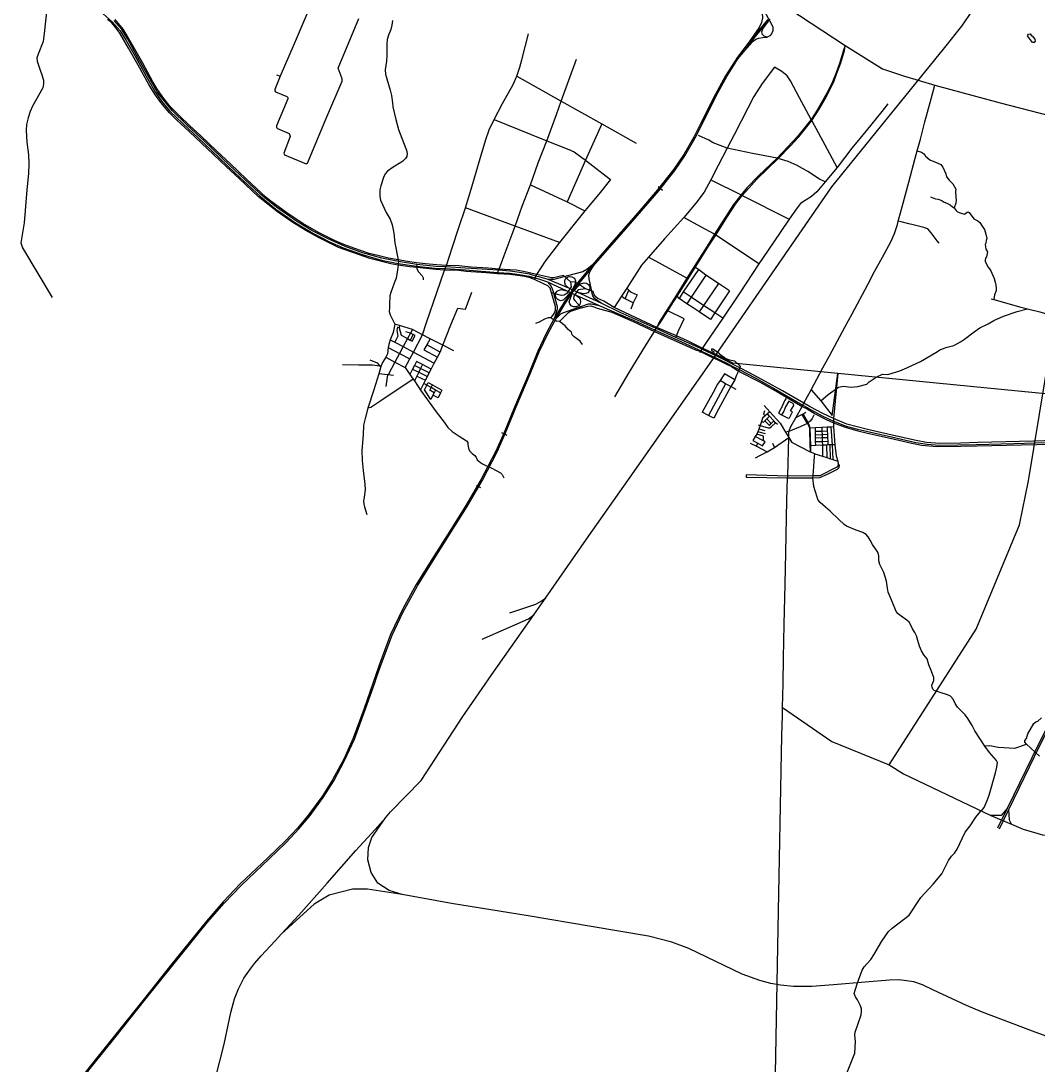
# Model space of a CAD drawing. Header units: millimetres. Extents: x 170 to 95391, y -643 to 69125.
# Drawn here: x 32977 to 43621, y 6869 to 17793 of the extents above; entities that cross this region are included whole.
import ezdxf

# ---------------------------------------------------------------- set-up
doc = ezdxf.new("R2010")
doc.units = ezdxf.units.MM
for name, color, linetype in [('railways', 4, 'Continuous'), ('roads_1', 1, 'Continuous'), ('roads_2', 2, 'Continuous'), ('roads_3', 3, 'Continuous'), ('water', 7, 'Continuous')]:
    doc.layers.add(name, color=color, linetype=linetype)

msp = doc.modelspace()

# ---------------------------------------------------------------- linework, layer by layer
at = {"layer": 'railways'}
for points in [[(36846.27, 9518.32), (37164.1, 9846.83), (37600.07, 10516.8), (37906.25, 10955.88), (38342.99, 11580.07), (38465.77, 11755.56), (38896.53, 12371.26), (39353.44, 13019.18), (40181.95, 14201.26), (41460.68, 16057.17), (42644.39, 17513.44), (42822.6, 17737.22), (42937.74, 17906.65), (43037.25, 18078.67), (43223.21, 18437.58), (43430.8, 18823.31)], [(38093.03, 11601.46), (38364.37, 11692.76), (38414.82, 11720.03), (38465.77, 11755.56)], [(37804.36, 11326.08), (38287.09, 11538.08), (38342.99, 11580.07)], [(35013.25, 6733.78), (35102.45, 7090.12), (35172.63, 7419.04), (35211.04, 7562.1), (35255.16, 7666.13), (35311.09, 7777.62), (35378.62, 7878.19), (35420.87, 7932.45), (35492.92, 8014.04), (35638.37, 8170.69), (35703.99, 8241.44), (35885.18, 8436.8), (36182.33, 8771.18), (36483.35, 9113.02), (36683.97, 9334.92), (36790.54, 9455.35), (36846.27, 9518.32)], [(36967.58, 8653.05), (36829.37, 8697.19), (36711.64, 8773.95), (36643.35, 8883.73), (36606.23, 9015.99), (36614.18, 9145.8), (36649.47, 9249.93), (36790.54, 9455.35)], [(40825.87, 7722.94), (40710.55, 7753.27), (40525.37, 7821.43), (39965.63, 8090.05), (39787.79, 8156.33), (39543.08, 8218.33), (38944.33, 8320.18), (38285.38, 8430.56), (37482.86, 8560.59), (36967.58, 8653.05), (36604.71, 8708.66), (36447.92, 8710.12), (36202.39, 8648.14), (36045.37, 8552.52), (35703.99, 8241.44)], [(42165.57, 7759.76), (42064.4, 7758.12), (41811.71, 7737.54), (41478.19, 7708.27), (41252.02, 7692.63), (41061.46, 7691.63), (40925.42, 7704.36), (40825.87, 7722.94)], [(42319.82, 7739.72), (42165.57, 7759.76)], [(44241.61, 6984.08), (43992.74, 7066.06), (43561.34, 7225.63), (43029.58, 7426.6), (42870.88, 7492.04), (42519.94, 7658.49), (42411.3, 7709.38), (42319.82, 7739.72)]]:
    msp.add_lwpolyline(points, dxfattribs=at)
at = {"layer": 'roads_1'}
for points in [[(40709.67, 17967.94), (40726.69, 17914.52), (40735.05, 17870.91), (40736.17, 17823.78), (40725.43, 17774.71), (40703.37, 17725.24), (40676.78, 17687.58), (40595.99, 17575.11)], [(40677.69, 18017.9), (40709.67, 17967.94), (40739.64, 17923.12), (40832.36, 17759.93), (40844.23, 17726.33), (40846.14, 17689.64), (40832.46, 17656.47), (40812.2, 17636.17), (40785.56, 17623.88)], [(40792.99, 17807.09), (40595.99, 17575.11), (40476.21, 17411.95), (40351.46, 17217.39), (40240.96, 17019.03), (40089.95, 16716.3), (40018.31, 16575.51), (39914.61, 16394.54), (39808.72, 16241.32), (39639.98, 16027.2), (39413.11, 15761.36), (39180.58, 15497.62), (38953.76, 15238.45), (38815.26, 15069.64), (38737.83, 14962.64), (38660.85, 14849.23), (38560.51, 14687.25), (38475.09, 14524.09), (38386.89, 14338.43), (38286.79, 14092.41), (38142.08, 13753.54), (38033.03, 13486.08), (37946.14, 13292.34), (37789.53, 12991.85), (37633.61, 12724.81), (37466.53, 12456.32), (37278.69, 12158.8), (37112.99, 11895.94), (36974.07, 11641.25), (36844.97, 11374.72), (36726.95, 11052.28), (36685.3, 10931.9)], [(40798.46, 17788.71), (40816.44, 17809.7)], [(36699.66, 10924.59), (36736.83, 11030.84), (36860.88, 11368.16), (36974.25, 11602.35), (37126.35, 11883.21), (37291.78, 12148.15), (37479.37, 12448.85), (37646.58, 12714.08), (37807.54, 12990.14), (37960.1, 13284.37), (38048.98, 13482.99), (38161.14, 13754.91), (38304.38, 14101.47), (38399.3, 14330.72), (38490.02, 14518.7), (38577.07, 14678.64), (38671.02, 14835.81), (38753.73, 14958.9), (38829.74, 15059.39), (38968.12, 15232.16), (39189.2, 15482.69), (39424.87, 15752.54), (39653.77, 16013.99), (39820.49, 16227.48), (39923.31, 16382.88), (40034.08, 16569.65), (40105.89, 16712.42), (40254.3, 17014.3), (40364.64, 17212.77), (40479.45, 17394.66), (40554.03, 17487.92), (40646.22, 17608.47), (40740.23, 17723.68), (40798.46, 17788.71)], [(40785.56, 17623.88), (40753.49, 17632.08), (40736.15, 17649.14), (40730.24, 17679.41), (40739.26, 17709.04), (40798.46, 17788.71)], [(40554.03, 17487.92), (40600.79, 17537.69), (40639.27, 17579.84), (40668.28, 17601.61), (40698.24, 17612.1), (40735.86, 17617.9), (40785.56, 17623.88)], [(38953.76, 15238.45), (38898.75, 15191.3), (38857.38, 15168.61), (38681.89, 15122.6)], [(38947.09, 14979.6), (38921.56, 15095.3), (38920.69, 15132.5), (38928.9, 15166.44), (38968.12, 15232.16)], [(38658.14, 15115.14), (38554.35, 15087.86), (38494.67, 15085.89)], [(38681.89, 15122.6), (38658.14, 15115.14)], [(38710.58, 14995.29), (38677.24, 15028.51), (38667.47, 15051.42), (38668.61, 15077.12), (38677, 15094.47)], [(38677, 15094.47), (38695.17, 15111.72)], [(38695.17, 15111.72), (38713.6, 15118.52), (38742.92, 15116.2), (38768.18, 15099.77), (38779.09, 15074.88), (38776.91, 15041.82), (38737.83, 14962.64)], [(38485.7, 15062.92), (38521.37, 15022.13), (38537.54, 14988.68), (38549.38, 14953.02)], [(38575.77, 14947.35), (38589.72, 14966.15), (38608.99, 14976.76), (38629.79, 14982.04), (38689.05, 14968.13)], [(38753.73, 14958.9), (38834.05, 15040.77), (38870.16, 15052.26), (38896.41, 15047.89), (38916.37, 15034.9), (38928.55, 15014.81), (38930.36, 14988.66)], [(38930.36, 14988.66), (38923.96, 14964.65)], [(38951.18, 14956.72), (38947.09, 14979.6)], [(38549.38, 14953.02), (38555.03, 14931.14)], [(38555.03, 14931.14), (38588.89, 14806.34), (38590.17, 14777.14), (38560.51, 14687.25)], [(38737.83, 14962.64), (38655.94, 14875.4), (38631.14, 14865.89), (38604.23, 14870.55), (38585.83, 14885.06), (38573.84, 14905.36), (38570.44, 14927.93)], [(38570.44, 14927.93), (38575.77, 14947.35)], [(38812.92, 14813.51), (38786.54, 14800.95), (38759.79, 14802.73), (38735.18, 14813.71), (38720.92, 14831.27), (38715.46, 14853.34), (38753.73, 14958.9)], [(38787.39, 14923.81), (38812.67, 14904.01), (38828.68, 14881.81), (38833.33, 14852.65), (38824.89, 14827.75)], [(38923.96, 14964.65), (38908.89, 14948.9), (38888.21, 14939.36), (38866.06, 14938.02), (38804.75, 14952.73)], [(39047.94, 14840.06), (38979.75, 14888.88), (38961.85, 14915.71), (38951.18, 14956.72)], [(38577.07, 14678.64), (38629.4, 14733.23), (38697.42, 14757.5), (38825.17, 14802.13)], [(38824.89, 14827.75), (38812.92, 14813.51)], [(38825.17, 14802.13), (38845.14, 14809.42)], [(38845.14, 14809.42), (38915.04, 14832.56), (38945.42, 14833.82), (39029.2, 14815.63)], [(36685.3, 10931.9), (36664.65, 10872.14)], [(36679.54, 10866.86), (36699.66, 10924.59)], [(36664.65, 10872.14), (36567.36, 10601.42), (36452.65, 10287.82), (36355.32, 10069.91), (36236.37, 9853.73), (36135.94, 9690.65), (35986.71, 9487.56), (35873.97, 9349.82), (35741.64, 9211.49), (35561.61, 9036.91), (35272.61, 8764.4), (35094.67, 8577.96), (34918.44, 8375.27), (34555.81, 7929), (34266.39, 7564.2), (33942.06, 7158.73), (33716.08, 6874.64), (33438.78, 6527.84), (33235.81, 6264.74)], [(33240.72, 6247.59), (33325.27, 6355.93), (33450.34, 6516.22), (33730.97, 6867.19), (33959.86, 7154.22), (34281.81, 7558.93), (34567.51, 7915.4), (34929.86, 8365.26), (35104.85, 8564.54), (35281.87, 8749.37), (35574.41, 9027.57), (35752.2, 9199.65), (35886.11, 9342.4), (36003.27, 9481.17), (36138.3, 9667.57), (36250.94, 9844.92), (36364.97, 10054.96), (36466.15, 10277.78), (36581.74, 10597.71), (36679.54, 10866.86)]]:
    msp.add_lwpolyline(points, dxfattribs=at)
at = {"layer": 'roads_2'}
for points in [[(46299.58, 21399.58), (46299.99, 21350.18), (46301.62, 21155.86), (46303.86, 20653.64), (46297.23, 20152.38), (46296.94, 18663.31), (46287.43, 18511.8), (46094.54, 17857.93), (45995.19, 17567.87), (45896.56, 17337.21), (45820.05, 17057.19), (45619.63, 16396.13), (45487.62, 15982.37), (44940.7, 13558.94), (44915.24, 13446.12), (44892.74, 13346.43), (44877.76, 13280.07), (44843.26, 13127.26), (44610.05, 12354.56), (44415.58, 11780.29), (43621.29, 10221.1), (43296.4, 9552.8), (43197.51, 9349.42)], [(33837.85, 17865.98), (33933.88, 17783.75), (34015.27, 17688.52), (34079.14, 17586.06), (34172.81, 17423.83), (34304.43, 17181.81), (34384.83, 17042.27), (34448.69, 16951.51), (34536.9, 16849.76), (34671.03, 16717.86), (34892.49, 16512.4), (35216.45, 16204.03), (35487.12, 15950.6), (35646.32, 15825), (35851.39, 15678.61), (36033.65, 15571.87), (36207.86, 15483.15), (36349.24, 15418.54), (36547.64, 15348.34), (36750.92, 15290.39), (36926.32, 15253.36), (37116.71, 15226.71), (37307.01, 15206.49), (37416.65, 15202.92), (37630.68, 15188.13), (37968.68, 15161.44), (38094.74, 15153.1), (38192.45, 15140.93), (38293.69, 15121.55), (38358.02, 15105.08), (38405.13, 15090.81), (38485.7, 15062.92), (38689.05, 14968.13)], [(43215.53, 9340.74), (43314.41, 9544.13), (43639.23, 10212.26), (44434.08, 11772.57), (44629.12, 12348.52), (44862.64, 13122.21), (44898.7, 13281.99), (44910.5, 13334.24), (44937.03, 13451.82), (44959.86, 13552.96), (45506.95, 15977.16), (45638.75, 16390.25), (45839.28, 17051.71), (45915.5, 17330.67), (46013.88, 17560.75), (46056.06, 17699.48), (46104.69, 17854.96)], [(38710.58, 14995.29), (38494.67, 15085.89), (38411.49, 15110.74), (38363.74, 15123.98), (38298, 15142.52), (38194.7, 15161.91), (38095.96, 15174.1), (37975.25, 15184.38), (37628.79, 15206.59), (37424, 15218.73), (37319.02, 15224.32), (37118.44, 15246.17), (36927.96, 15274.42), (36754.87, 15310.21), (36551.39, 15368.13), (36369.2, 15433.49), (36187.06, 15516.64), (36021.57, 15601.7), (35860.3, 15696.97), (35652.33, 15845.63), (35513.02, 15956.17), (35324.88, 16129.76), (35161.1, 16284.47), (34902.44, 16530.24), (34714.85, 16705.87), (34563.27, 16850.51), (34466.52, 16971.82), (34404.11, 17052.3), (34356.95, 17130.09), (34188.35, 17433.41), (34091.28, 17606.92), (34033.56, 17701.36), (33950.93, 17796.26)], [(42585.92, 15466.75), (42562.86, 15492.41), (42502.96, 15574.54), (42466.13, 15616.71), (42424.17, 15630.56), (42314.13, 15658.53), (42269.56, 15669.83), (42186.22, 15691.42), (42157.97, 15698.14)], [(38689.05, 14968.13), (38787.39, 14923.81)], [(38804.75, 14952.73), (38710.58, 14995.29)], [(38787.39, 14923.81), (39029.2, 14815.63), (39236.88, 14726.13), (39386.63, 14661.76), (39612.73, 14556.73), (39882.47, 14437.48), (40070.14, 14352.79)], [(40083.67, 14368.03), (39831.14, 14480.72), (39623.23, 14573.51), (39249.39, 14743.44), (39047.94, 14840.06), (38804.75, 14952.73)], [(40070.14, 14352.79), (40107.23, 14335.08)], [(40117.5, 14351.33), (40083.67, 14368.03)], [(40107.23, 14335.08), (40196.94, 14292.24)], [(40207.75, 14311.07), (40117.5, 14351.33)], [(40286.68, 14270.92), (40207.75, 14311.07)], [(40196.94, 14292.24), (40275.72, 14254.62)], [(40275.72, 14254.62), (40375.96, 14203.73)], [(40390.74, 14219.26), (40286.68, 14270.92)], [(40375.96, 14203.73), (40411.64, 14185.62)], [(40421.99, 14203.1), (40390.74, 14219.26)], [(44028, 13408.87), (43573.24, 13397.97), (42988.68, 13383.1), (42807.38, 13376.99), (42592.99, 13373.48), (42454.01, 13382.44), (42345.2, 13402.08), (42138.1, 13447.96), (41834.4, 13517.27), (41618.45, 13572.77), (41479.07, 13634.49), (41366.76, 13686.22), (41236.09, 13757.06), (41169.47, 13792.5), (40946.19, 13921.21), (40769.46, 14021.69), (40593.18, 14115.99), (40499.99, 14163.41), (40421.99, 14203.1)], [(40411.64, 14185.62), (40493.01, 14145.05), (40661.47, 14057.28), (40853.61, 13951.56), (41160.05, 13774.65), (41205.13, 13748.62), (41233.28, 13730.96), (41367.55, 13658.54), (41479.12, 13605.4), (41613.83, 13553.04), (41732.48, 13521.24), (42088.09, 13440.73), (42339.87, 13380.93), (42458.2, 13364.93), (42588.06, 13354.56), (42972.28, 13362.44), (43365.49, 13371.6), (43594.69, 13378.82), (44047.9, 13387.69)], [(40753.79, 13770.79), (40814.58, 13703.1), (40921.65, 13585.32), (40977.49, 13491.79), (41012.33, 13433.4), (41042.8, 13381.89)], [(43062.99, 10205.37), (43009.95, 10286.34), (42959.67, 10366.74), (42930.79, 10421.31), (42887.13, 10493.95), (42858.63, 10533.15), (42803.46, 10584.88), (42776.42, 10614.85), (42754.09, 10651.94), (42733.38, 10697.73), (42704.3, 10729.25), (42670.95, 10743.9), (42595.96, 10768.13), (42534.35, 10789.16), (42520.53, 10800.56), (42510.95, 10822.69), (42510.46, 10845.54), (42528.38, 10892.01), (42530.71, 10923.26), (42502.69, 10996.48), (42478.5, 11056.65), (42461.01, 11118.3), (42426.36, 11159.6), (42400.47, 11202.36), (42381.35, 11253.26), (42363.33, 11312.35), (42349.15, 11359.93), (42330.58, 11395.14), (42306.72, 11434.3), (42289.53, 11470.33), (42272.3, 11502.24), (42248.79, 11522.96), (42188.39, 11564.49), (42156.18, 11590.91), (42136.81, 11614.13), (42114.09, 11665.58), (42082.34, 11743.74), (42052.6, 11816.26), (42044.74, 11858.87), (42036.11, 11931.7), (42005.34, 12024), (41985.26, 12062.82), (41964.01, 12105.54), (41955.61, 12146.09), (41954.5, 12195.29), (41943.02, 12235.88), (41918.93, 12269.7), (41886.39, 12315.59), (41864.12, 12360.88), (41841.44, 12395.61), (41820.02, 12418.87), (41786.23, 12440.69), (41718.3, 12466.71), (41615.85, 12507.28), (41591.3, 12525.43), (41535.1, 12576.66), (41443.72, 12665.59), (41397.22, 12705.97), (41339.47, 12755.69), (41320.64, 12779.42), (41308.03, 12809.77), (41273.84, 12922.07), (41262.53, 13014.35), (41268.31, 13033.52), (41281.77, 13234.55), (41283.58, 13264.25), (41239.63, 13280.21), (41042.8, 13381.89)], [(43635.78, 10102.06), (43499.94, 10225.27), (43483.42, 10246.47), (43481.08, 10264.34), (43498.15, 10284.47), (43512.81, 10335.66), (43575.11, 10444.4), (43595.21, 10459.85), (43618.72, 10469.07), (43657.01, 10500.76)], [(41572.11, 6663.78), (41704.61, 6994.33), (41709.25, 7117.2), (41703.78, 7182.19), (41707.89, 7213.08), (41769.33, 7394.19), (41774.31, 7425.18), (41772.39, 7456.89), (41763.44, 7488.34), (41731.35, 7551.69), (41708.3, 7583.48), (41697.18, 7618.93), (41727.18, 7719.75), (41778.86, 7861.93), (41802.04, 7898.96), (41869.36, 7975.17), (41902.82, 8022.09), (41986.1, 8165.44), (42056.9, 8266), (42093.62, 8303.14), (42273.15, 8438.99), (42393.16, 8621.25), (42521.72, 8760.87), (42613.14, 8869.68), (42682.26, 9009.39), (42715.78, 9054.54), (42746.01, 9084.86), (42773.85, 9127.95), (42856.35, 9305.56), (42911.3, 9373.13), (42968.94, 9463.95), (43017.36, 9522.49), (43024.71, 9527.85), (43030.46, 9526.25), (43028.18, 9529.82), (43054.7, 9564.94), (43087.88, 9636.14), (43107.87, 9693.71), (43175.67, 9925.97), (43189.85, 9987.8), (43195.27, 10036.52), (43185.65, 10057), (43113.39, 10138.1), (43062.99, 10205.37)], [(43062.99, 10205.37), (43072.54, 10210.05), (43114.51, 10211.68), (43202.14, 10196.84), (43376.8, 10186.34), (43499.94, 10225.27)], [(43296.4, 9552.8), (43233.69, 9480.31), (43169.8, 9478.82), (43124.63, 9481.18)], [(43341.41, 9390.6), (43321.86, 9432.39), (43314.41, 9544.13)]]:
    msp.add_lwpolyline(points, dxfattribs=at)
at = {"layer": 'roads_3'}
for points in [[(41226.7, 19350.9), (41240.55, 19230.84), (41226.43, 19084.31), (41176.1, 18987.68), (40965.98, 18707.37), (40635.81, 18237.28), (40616.51, 18188.5), (40645.29, 18167.84), (41603.48, 17535.51), (41991.96, 17292.89), (42212.43, 17217.6), (42538.96, 17119.36), (43224.55, 16936.46), (43843.3, 16773.72)], [(33241.58, 18214.14), (33260.22, 18140.3), (33266.25, 18083.91), (33220.36, 17660.52), (33209.5, 17575.98), (33156.48, 17445.21), (33145.22, 17406.31), (33146.51, 17372.59), (33179.33, 17277.37), (33193.7, 17238.77), (33212.74, 17174.17), (33214.5, 17135.2), (33207.55, 17092.17), (33100.12, 16901.31), (33072.82, 16844.28), (33053.14, 16777.84), (33036.98, 16709.49), (33031.16, 16646.25), (33039.13, 16525.79), (33056.2, 16393.06), (33061.9, 16298.52), (33055.61, 16196.93), (33041.12, 16024.44), (33012.61, 15680.61)], [(36048.28, 18054.36), (35835.6, 17552.41), (35691.36, 17213.68), (35634.47, 17075.93), (35634.33, 17061.59), (35640.4, 17050.27), (35758.33, 17001.01), (35771.2, 16990.12), (35771.48, 16976.3), (35652.47, 16693.66), (35653.35, 16678.29), (35662.5, 16665.9), (35784.52, 16613.53), (35793.1, 16584.26), (35730.09, 16410.19), (35737.13, 16392.71), (35963.77, 16297.34), (35976.8, 16302.85), (36177.42, 16790.13), (36338.44, 17163.54), (36338.66, 17187.1), (36295.43, 17298.14)], [(38525.79, 14685.1), (38556.37, 14730.29), (38572.55, 14768.08), (38571.46, 14803.41), (38529.92, 14947.77), (38514.54, 14997.06), (38492.49, 15020.34), (38437.23, 15044.39), (38351.03, 15087.52), (38305.87, 15106.07), (38245.75, 15117.9), (38178.03, 15130.28), (38094.58, 15139.27), (37965.76, 15147.55), (37844.14, 15156.92), (37636.67, 15171.17), (37558.11, 15180.07), (37410.72, 15185.6), (37318.31, 15192.03), (37119.34, 15211.5), (37046.09, 15221.23), (36924.33, 15238.8), (36849.72, 15252.25), (36627.45, 15308.1), (36449.36, 15368.67), (36301.51, 15423.88), (36239.31, 15453.51), (36098.05, 15523.12), (35958.32, 15598.69), (35811.32, 15689.24), (35661.99, 15794.12), (35460.68, 15955.34), (35263.29, 16139.53), (35124.92, 16269.96), (34928.98, 16453.66), (34740.83, 16632.15), (34607.08, 16759.45), (34532.62, 16831.87), (34442.02, 16940.3), (34377.85, 17027.56), (34317.22, 17126.1), (34205.46, 17328.74), (34104.65, 17508.99), (34014.13, 17666.04), (33963.18, 17730.58), (33924.99, 17774.49), (33883.63, 17808.68)], [(40091.98, 14376.67), (39951.36, 14446.38), (39835.97, 14497.12), (39630.36, 14586.87), (39409.01, 14688.71), (39185.53, 14793.03), (39077.44, 14860.79), (39012.81, 14887.5), (38994.92, 14901.5), (38976.1, 14926.27), (38963.68, 14961.7), (38886.59, 14990.6), (38834, 15024.87), (38772.42, 15061.32), (38726.75, 15063.25), (38654.14, 15131.06), (38549.51, 15105.35), (38528.79, 15105.05), (38371.42, 15138.56), (38299.65, 15156.34), (38235.42, 15170.76), (38159.99, 15183.72), (38092.46, 15188.98), (37980.07, 15197.11), (37866.22, 15205.39), (37689.61, 15216.79), (37559.48, 15230.29), (37428.99, 15234.16), (37326.86, 15240.13), (37209.19, 15250.93), (37115.97, 15261.04), (37022.03, 15276.24), (36924.5, 15291.93), (36822.97, 15310.39), (36711.5, 15337.05), (36619.71, 15360.94), (36461.56, 15415.13), (36354.82, 15454.63), (36260.06, 15494.93), (36090.87, 15579.54), (35928.14, 15672.74), (35759.81, 15784.46), (35593.57, 15907.97), (35541.65, 15949.88), (35338.34, 16138.34), (35170.48, 16296.16), (35023.52, 16433.81), (34855.68, 16594.2), (34746.49, 16696.15), (34633.75, 16802.74), (34540.45, 16897.37), (34472.26, 16979.96), (34399.66, 17085.15), (34357.08, 17154.7), (34251.88, 17349.32), (34183.06, 17472.38), (34090.56, 17638.16), (34047.36, 17707.24), (33961.96, 17806.09)], [(36295.43, 17298.14), (36512.37, 17816.46)], [(42061.86, 10011.35), (42972.58, 11430.06), (43424.6, 12522.27), (43521.72, 12982.97), (43691.68, 14016.46), (43741.45, 14327.51), (43813.05, 14698.46), (43917.78, 15186.61), (43956.17, 15337.9), (44065.93, 15611.52), (44255.82, 16173.32), (44326.16, 16414.48), (44395.89, 16619.99), (44419.27, 16704.61), (44495.35, 16966.18), (44557.17, 17211.5), (44614.17, 17374.89), (44677.84, 17595.6), (44732.09, 17679.12), (44827.61, 17737.7), (44955.22, 17769.38), (45208.96, 17791.78), (45532.39, 17815.65)], [(36864.59, 17796.59), (36859.15, 17746.65), (36848.43, 17701.18), (36823.21, 17645.08), (36810.93, 17597.55), (36804.63, 17549.27), (36805.17, 17477.25), (36807.84, 17432.67), (36802.46, 17372.08), (36790.29, 17282.05), (36791.08, 17236.66), (36804.5, 17185.32), (36840.45, 17067.18), (36855.2, 17012.55), (36864.44, 16934.81), (36868.49, 16892.06), (36899.89, 16762.38), (36927.2, 16655.07), (36982.04, 16519.34), (37013.05, 16440.99), (37019.93, 16406.09), (37015.2, 16375.61), (37002.11, 16352.17), (36971.98, 16323.77), (36953.66, 16309.89), (36871.02, 16261.19), (36812.99, 16222.28), (36787.32, 16193.13), (36769.97, 16154.88), (36742.05, 16068.25), (36732.41, 16026.86), (36732.77, 15955.65), (36738.59, 15917.69), (36799.14, 15787.02), (36840.04, 15719.33), (36860.59, 15660.73), (36880.03, 15572.14), (36888.88, 15472.67), (36924.5, 15291.93), (36927.96, 15274.42), (36926.32, 15253.36), (36924.33, 15238.8), (36917.64, 15189.64), (36903.95, 15102.67), (36882.34, 15048.58), (36847.96, 14950.02), (36838.36, 14915.27), (36835.49, 14827.71), (36834.59, 14787.24), (36829.64, 14752.96), (36841.14, 14716.48), (36889.16, 14620.74), (36873.43, 14534.32), (36841.36, 14457.92), (36825.9, 14407.19), (36821.29, 14375.99), (36811.61, 14310.5), (36797.37, 14273.74), (36759.26, 14218.26), (36742.72, 14178.27), (36723.67, 14102.29), (36671.64, 13934.22), (36608.57, 13741.66), (36578.22, 13634.34), (36562.1, 13562.77), (36558.59, 13462.89), (36545.71, 13297.01), (36549.37, 13193.48), (36559.2, 13087.84), (36574.87, 12946.27), (36578.44, 12887.31), (36568.44, 12810.03), (36561.36, 12768.08), (36564.66, 12735.77), (36571.95, 12709.37), (36595.57, 12627.89)], [(36997.19, 14168.39), (37046.91, 14258.56), (37085.17, 14327.93), (37180.57, 14509.42), (37221.4, 14636.6), (37330.91, 14952.69), (37410.72, 15185.6), (37416.65, 15202.92), (37424, 15218.73), (37428.99, 15234.16), (37491.66, 15427.92), (37555.73, 15619.43), (37628.45, 15836.67), (37700.09, 16067.54), (37783.57, 16354.64), (37843.37, 16551.08), (37877.95, 16651.87), (37928.88, 16762.11), (38016.92, 16928.71), (38126.68, 17128.27), (38164.72, 17214.68), (38198.08, 17310.02), (38218.1, 17385.05), (38288.22, 17657.08)], [(39630.36, 14586.87), (39666.27, 14633.39), (39746.33, 14758.32), (39807.28, 14853.43), (39844.61, 14913.02), (39957.8, 15095.35), (40032.44, 15213.05), (40178.19, 15446.87), (40249.62, 15552.49), (40369.83, 15747.36), (40452.84, 15875.19), (40524.79, 15965.39), (40593.86, 16043.47), (40677.06, 16135.95), (40901.26, 16352.68), (41025.25, 16481.34), (41116.72, 16578.86), (41202.08, 16684.12), (41253.97, 16751.07), (41330.69, 16868.7), (41406.19, 17002.42), (41482.19, 17154.88), (41515.94, 17245.24), (41555.84, 17353.26), (41593.98, 17482.83), (41603.48, 17535.51)], [(41603.48, 17535.51), (41582.77, 17487.77), (41545.24, 17357.65), (41506.69, 17248.39), (41468.28, 17154.49), (41411.12, 17036.18), (41308.64, 16857.83), (41246.52, 16761.58), (41190.31, 16691.92), (41104.4, 16583.58), (41002.52, 16473.86), (40888.74, 16356.55), (40694.32, 16171.34), (40573.11, 16045.02), (40512.54, 15971.56), (40432.9, 15870.45), (40289.84, 15648.41), (40235.07, 15560.26), (40156.65, 15436.51), (40054.79, 15273.51), (39945.43, 15102.08), (39833.81, 14920.5), (39656.76, 14642.91), (39630.36, 14586.87)], [(37965.76, 15147.55), (37968.68, 15161.44), (37975.25, 15184.38), (37980.07, 15197.11), (38033.64, 15338.6), (38147.48, 15644.18), (38221.17, 15855.26), (38310.05, 16079.12), (38389.89, 16308.37), (38479.52, 16538.05), (38580.05, 16814.94), (38629.7, 16953.28), (38792.11, 17394.11)], [(40861.78, 17309.99), (40734.12, 17138.03), (40646.94, 17003.08), (40583.55, 16879.69), (40444.71, 16609.48), (40367.18, 16461.13), (40272.87, 16278.6), (40197.41, 16130.23), (40127.25, 16000.25), (40039.73, 15885.78), (39914.32, 15736.84), (39711.51, 15512.78), (39543.47, 15320.66), (39471.16, 15238.34), (39316.56, 14995.39), (39262.43, 14911.59), (39185.53, 14793.03)], [(42049.8, 16926.84), (41984.21, 16844.96), (41821.49, 16643.78), (41672.97, 16459.98), (41516.59, 16259.47), (41393.24, 16494.23), (41253.97, 16751.07), (41246.52, 16761.58), (41124.51, 16989.58), (41028.8, 17165.59), (40994.79, 17218.66), (40940.11, 17263.19), (40861.78, 17309.99)], [(35651.34, 17227.38), (35691.36, 17213.68)], [(38164.72, 17214.68), (38390.57, 17088.65), (38629.7, 16953.28), (39054.28, 16717.37), (39413.8, 16514.84)], [(40867.63, 6397), (40901.12, 8299.61), (40940.65, 10313.89), (40945.25, 10525.99), (40947.55, 10610.53), (40954.29, 10860.59), (40957.75, 11130.62), (40963.95, 11478.52), (40974.02, 11899.12), (40981.99, 12228.55), (40993.21, 12778.22), (41000.05, 13012.67), (41000.91, 13029.72), (41012.33, 13433.4), (41011.63, 13496.55), (41035.04, 13549.49), (41084.5, 13641.71), (41151.16, 13760.38), (41160.05, 13774.65), (41169.47, 13792.5), (41245.66, 13934.61), (41369.34, 14162.63), (41438.45, 14289.58), (41598.82, 14587.54), (41673.69, 14726.73), (41839.45, 15034.99), (41910.17, 15172.16), (41993.53, 15320.69), (42079.09, 15482.93), (42116.54, 15569.89), (42148.43, 15663.05), (42157.97, 15698.14), (42198.45, 15847.01), (42267.13, 16104.05), (42334.56, 16355.77), (42356.05, 16432.91), (42390.56, 16556.78), (42436.75, 16735.44), (42489.67, 16937.49), (42538.96, 17119.36)], [(37928.88, 16762.11), (38317.65, 16604.78), (38479.52, 16538.05), (38712.05, 16446.48), (38765.89, 16422.93), (38885.98, 16335.7), (39147.79, 16134.65)], [(39054.28, 16717.37), (38885.98, 16335.7), (38693.52, 15899.79)], [(41391.85, 16107.52), (41334.65, 16137.94), (41211.3, 16218.45), (41098.61, 16281.43), (41006.31, 16320.67), (40901.26, 16352.68), (40888.74, 16356.55), (40633.84, 16404.44), (40367.18, 16461.13), (40222.02, 16517.76), (40175.24, 16544.61), (40068.28, 16593.94)], [(42356.05, 16432.91), (42400.1, 16417.9), (42422.57, 16405.36), (42442.97, 16376.03), (42487.43, 16339.78), (42545.9, 16314.68), (42602.31, 16290.11), (42622.16, 16264.32), (42654.9, 16191.25), (42662.45, 16163.07), (42689.4, 16125.94), (42729.74, 16088.19), (42759.05, 16034.1), (42755.22, 16009.55), (42761.4, 15950.08), (42764.79, 15917.32), (42761.42, 15885.59), (42743.78, 15836.33)], [(41516.59, 16259.47), (41391.85, 16107.52), (41303.92, 16003.81), (41250.99, 15956.65), (41182.83, 15912.9), (41136.22, 15882.58), (41098.57, 15836.61), (41017.19, 15717.47), (40848.68, 15469.52), (40697.1, 15251.84), (40498.2, 14946.77), (40320.21, 14683.29), (40140.75, 14417.73), (40076.05, 14323.03)], [(38310.05, 16079.12), (38693.52, 15899.79), (38879.14, 15804.14)], [(39147.79, 16134.65), (39025.42, 15981.58), (38879.14, 15804.14), (38614.06, 15473.09), (38461.94, 15277.78), (38371.42, 15138.56), (38363.74, 15123.98), (38358.02, 15105.08), (38351.03, 15087.52)], [(39645.44, 16060.96), (39690.2, 16023.44)], [(40197.41, 16130.23), (40512.54, 15971.56), (40524.79, 15965.39), (41017.19, 15717.47)], [(42496.39, 15950.95), (42546.17, 15932.32), (42575.51, 15926.26), (42614.98, 15913.53), (42630.62, 15900.16), (42673.39, 15881.51), (42699.28, 15868.99), (42724.57, 15847.76), (42743.78, 15836.33), (42761.8, 15807.75), (42777.4, 15796.08), (42806.69, 15784.39), (42826.39, 15776.96), (42851.06, 15772.14), (42864, 15779.7), (42879.03, 15791.35), (42890.38, 15794.85), (42899.09, 15789.13), (42948.42, 15721.6), (42990.45, 15699.71), (43010.37, 15682.64), (43034.56, 15646.13), (43058.95, 15609.03), (43074.69, 15560.69), (43082.54, 15516.54), (43076.67, 15494.06), (43073.36, 15467.45), (43065.51, 15453.17), (43069.97, 15433.67), (43074.36, 15405.46), (43090.58, 15377.14), (43085.14, 15342.86), (43080.36, 15326), (43071.47, 15311.23), (43067.21, 15294.36), (43067.55, 15275.4), (43089.36, 15237.81), (43095.89, 15218.8), (43113.21, 15198.68), (43124.88, 15178.59), (43160.21, 15097.86), (43171.2, 15058.83), (43178.64, 15027), (43183.52, 14995.21), (43182.78, 14970.64), (43164.88, 14925.72), (43156.02, 14876.86)], [(38614.06, 15473.09), (38147.48, 15644.18), (37628.45, 15836.67)], [(40697.1, 15251.84), (40487.14, 15395.93), (40249.62, 15552.49), (40235.07, 15560.26), (40092.58, 15638.92), (39914.32, 15736.84)], [(33012.61, 15680.61), (32977.1, 15470.72), (32995.34, 15418.86), (33304.58, 14900.63)], [(39957.8, 15095.35), (39945.43, 15102.08), (39543.47, 15320.66)], [(37118.44, 15246.17), (37116.71, 15226.71), (37119.34, 15211.5), (37121.6, 15198.49), (37137.27, 15167.61), (37176.85, 15124.51), (37186.1, 15104.14), (37184.89, 15084.69)], [(40066.83, 15190.64), (39907.61, 14959.08), (39864.08, 14888.44)], [(40392.17, 14970.07), (40275.64, 15044.58), (40145.14, 15132.33), (40066.83, 15190.64), (40032.44, 15213.05)], [(40145.14, 15132.33), (39991.65, 14902.9), (39946.71, 14833.58)], [(38726.75, 15063.25), (38734.38, 15010.95), (38693.62, 14945.24), (38660.99, 14924.54), (38634.71, 14921.19), (38529.92, 14947.77)], [(38886.59, 14990.6), (38808.34, 14978.49), (38764.5, 14912.81), (38759.62, 14885.7), (38772.18, 14866.65), (38805.85, 14831.51), (38844.73, 14791.17), (38726.99, 14752.29), (38700.57, 14735.63), (38614.18, 14647.82)], [(39300.02, 14887), (39339.14, 14976.12)], [(39316.56, 14995.39), (39339.14, 14976.12), (39362.62, 14954.98), (39424.03, 14928.32), (39385.17, 14845.17), (39358.31, 14778.31)], [(40392.17, 14970.07), (40237.6, 14738.5), (40194.52, 14670.32), (40074.37, 14749.25), (40012.45, 14789.95), (39946.71, 14833.58), (39864.08, 14888.44), (39844.61, 14913.02), (39833.81, 14920.5)], [(40275.64, 15044.58), (40120.49, 14816.78), (40074.37, 14749.25)], [(37159.74, 13930.69), (37193.93, 13999.72), (37210.32, 14032.81), (37230.17, 14072.88), (37248.79, 14110.49), (37268.96, 14151.21), (37300.36, 14213.22), (37334.86, 14274.38), (37363.67, 14328.13), (37393.74, 14400.37), (37475.02, 14613.24), (37548.02, 14788.08), (37629.44, 14776.78), (37696.31, 14956.27)], [(39385.17, 14845.17), (39300.02, 14887), (39286.39, 14893.7), (39262.43, 14911.59)], [(40320.21, 14683.29), (40237.6, 14738.5), (40120.49, 14816.78), (39991.65, 14902.9), (39907.61, 14959.08)], [(43130.54, 14884.02), (43156.02, 14876.86), (43438.99, 14797.35), (43511.28, 14779.76), (43640.08, 14748.42), (43813.05, 14698.46)], [(38844.73, 14791.17), (38909.12, 14809.05), (38941.58, 14811.31), (38970.98, 14802.82), (39007.39, 14786.61), (39161.35, 14746.81), (39382.38, 14646.95), (39605.53, 14544.37), (40036.16, 14352.07), (40072.09, 14340.47)], [(39831.14, 14480.72), (39835.97, 14497.12), (39858.62, 14550.9), (39918.4, 14676.63), (39746.33, 14758.32)], [(41348.03, 13819.75), (41423.05, 13884.13), (41532.47, 13959.59), (41583.02, 13970.41), (41663.69, 13962.94), (41734.78, 13967.42), (41827.68, 13992.21), (41854.68, 14017.59), (41926.16, 14066.14), (41991.31, 14097.33), (42049.99, 14094.76), (42172.87, 14133.63), (42246.25, 14162.69), (42389.98, 14230.07), (42549.39, 14324.98), (42599.09, 14355.29), (42668.28, 14378.24), (42737.44, 14397.1), (42807.33, 14435.01), (42851.3, 14464.75), (42950.82, 14539.69), (43010.92, 14583.22), (43096.73, 14622.43), (43157.34, 14659.4), (43257.63, 14705.65), (43402.21, 14753.57), (43511.28, 14779.76)], [(38534.19, 14680.83), (38525.79, 14685.1), (38495.6, 14687.33), (38456.98, 14672.8), (38401.49, 14642.09), (38360.3, 14628.09)], [(38534.19, 14680.83), (38585.93, 14651.66)], [(38851.91, 14408.44), (38830.6, 14442.96), (38767.82, 14489.11), (38744.33, 14509.81), (38736.73, 14536.55), (38704.68, 14564.48), (38672.98, 14603.73), (38614.18, 14647.82), (38585.93, 14651.66)], [(37074, 14565.74), (37052.94, 14526.25), (37022.71, 14469.57), (36977.72, 14385.21), (36939.34, 14314.13), (36890.9, 14224.42), (36821.61, 14089.98)], [(37505.97, 14342.97), (37393.74, 14400.37), (37260.58, 14468.49), (37180.57, 14509.42), (37074, 14565.74), (36940.08, 14605.59), (36889.16, 14620.74)], [(36933.6, 14582.93), (36917.77, 14587.92), (36910.42, 14556.46), (36920.94, 14494.43), (36890.43, 14431.76)], [(36940.08, 14605.59), (36933.6, 14582.93), (36955.54, 14506.4), (37022.71, 14469.57), (37052.09, 14454.35), (37072.43, 14443.8), (37102.22, 14500.42), (37082.59, 14510.71), (37052.94, 14526.25), (37003.74, 14540.27)], [(39190.37, 13861.26), (39342.34, 14114.81), (39513.4, 14392.15), (39605.53, 14544.37), (39612.73, 14556.73), (39623.23, 14573.51), (39630.36, 14586.87)], [(36841.36, 14457.92), (36890.43, 14431.76), (36977.72, 14385.21), (37085.17, 14327.93), (37300.36, 14213.22)], [(37082.59, 14510.71), (37052.09, 14454.35)], [(37260.58, 14468.49), (37223.52, 14404.4), (37193.52, 14352.53), (37334.86, 14274.38)], [(36821.29, 14375.99), (36939.34, 14314.13), (37046.91, 14258.56)], [(37363.67, 14328.13), (37223.52, 14404.4)], [(40072.09, 14340.47), (40101.12, 14326.55)], [(40122.73, 14361.02), (40091.98, 14376.67)], [(40101.12, 14326.55), (40191.33, 14283.28)], [(40214.01, 14319.21), (40122.73, 14361.02)], [(40254.31, 14335.25), (40215.87, 14358.65), (40203.12, 14357.71), (40203.94, 14347.99), (40234.65, 14328.25)], [(40292.96, 14282.13), (40214.01, 14319.21)], [(40288.57, 14309.31), (40254.31, 14335.25)], [(36626.69, 14247.67), (36705.68, 14214.66), (36721.95, 14193.51), (36742.72, 14178.27)], [(36797.37, 14273.74), (36890.9, 14224.42), (36997.19, 14168.39), (37047.77, 14094.43), (37081.04, 14045.77), (37094.54, 14026.03), (37159.74, 13930.69), (37321.87, 13703.24), (37406.87, 13595.38), (37444.96, 13539.68), (37490.4, 13496.22), (37563.06, 13447.39), (37638.84, 13400.57), (37652.58, 13383.54), (37655.48, 13363.02), (37660.79, 13324.55), (37669.61, 13296.08), (37699.91, 13267.82), (37727, 13245.54), (37740.2, 13226.45), (37752.35, 13202.78), (37785.03, 13173.27), (37808.06, 13157.69), (37841.92, 13143.54)], [(37268.96, 14151.21), (37179.58, 14197.64), (37116.82, 14229.72), (37095.12, 14187.2), (37075.94, 14149.61), (37047.77, 14094.43)], [(40288.57, 14309.31), (40352.47, 14262.12), (40392.63, 14246.89), (40443.37, 14236.2), (40494.47, 14192.71), (40504.13, 14176.22), (40499.99, 14163.41), (40493.01, 14145.05), (40487.52, 14129.25), (40460.49, 14078.25), (40445.97, 14038.68), (40407.07, 13966.54), (40278.19, 13732.54), (40226.35, 13636.68), (40173.34, 13665.42), (40106.57, 13701.27)], [(40191.33, 14283.28), (40268.94, 14246.05)], [(40268.94, 14246.05), (40372.87, 14196.2)], [(40398.01, 14226.88), (40292.96, 14282.13)], [(40427.05, 14212.06), (40398.01, 14226.88)], [(47897.59, 13479.5), (41524.47, 14104.12), (40427.05, 14212.06)], [(36742.72, 14178.27), (36707.46, 14185.44), (36657.51, 14192.88), (36514.5, 14192.75), (36342.49, 14195.01)], [(36875.23, 14083.26), (36821.61, 14089.98), (36812.75, 14091.1), (36723.67, 14102.29)], [(37075.94, 14149.61), (37139.35, 14118.06), (37230.17, 14072.88)], [(37179.58, 14197.64), (37158.61, 14156.16), (37139.35, 14118.06), (37120.17, 14077.92), (37094.54, 14026.03)], [(37248.79, 14110.49), (37158.61, 14156.16), (37095.12, 14187.2)], [(40445.97, 14038.68), (40340.79, 14099.08), (40293.36, 14030.04), (40266.63, 13991.88), (40220.54, 13905.72), (40106.57, 13701.27)], [(40372.87, 14196.2), (40407.37, 14179.65)], [(40407.37, 14179.65), (40487.52, 14129.25), (40706.09, 14017.12), (40920.21, 13894.81), (40988.17, 13855.79), (41093.36, 13795.41), (41151.16, 13760.38), (41202.99, 13732.94), (41288.52, 13682.49), (41402.3, 13622.55), (41479.18, 13589.48), (41600.85, 13541.36), (41733.37, 13505.35), (41822.79, 13485.08), (42117.23, 13417.41), (42300.68, 13374.29), (42400.4, 13354.96), (42565.04, 13340.7), (42810.17, 13343.15), (42982, 13346.57), (43444.67, 13358.1), (43608.27, 13363.13), (43817.56, 13368.17)], [(41245.66, 13934.61), (41348.03, 13819.75), (41466.63, 13666.02), (41524.47, 14104.12), (41479.07, 13634.49), (41479.12, 13605.4), (41479.18, 13589.48), (41479.51, 13565.51), (41478.82, 13545.53), (41492.08, 13358.4), (41508.56, 13242.98), (41524.55, 13188.02), (41529.99, 13162.34)], [(37081.04, 14045.77), (36744.19, 13818.26), (36637.98, 13748.05), (36608.57, 13741.66)], [(36812.75, 14091.1), (36794.51, 13967.4)], [(37120.17, 14077.92), (37210.32, 14032.81)], [(37368.72, 13901.03), (37316.95, 13930.26), (37270.41, 13956.54), (37226.34, 13981.42), (37193.93, 13999.72)], [(37226.34, 13981.42), (37240.38, 14008.79), (37285.2, 13984.19), (37383.13, 13930.43), (37368.72, 13901.03), (37342.8, 13849.06), (37288.74, 13877.07)], [(37302.06, 13902.19), (37255.32, 13929.6), (37270.41, 13956.54), (37285.2, 13984.19)], [(40350.98, 13997.86), (40173.34, 13665.42)], [(40460.25, 13936.85), (40407.07, 13966.54), (40350.98, 13997.86), (40293.36, 14030.04)], [(37316.95, 13930.26), (37302.06, 13902.19), (37288.74, 13877.07), (37265.4, 13832.36), (37200.14, 13932.21), (37226.34, 13981.42)], [(40988.17, 13855.79), (40980.01, 13840.2), (40968.41, 13818.04), (40931.43, 13738.77), (40930.09, 13735.9), (40903.9, 13689.51), (40936.94, 13672.46), (41005.02, 13637.34), (41019.98, 13640.29), (41051.3, 13702.02), (41030.94, 13713.96), (41063.24, 13771.08), (41060.95, 13787.99), (41011.26, 13813.59)], [(41011.26, 13813.59), (40976.6, 13754.95), (40961.79, 13711.02), (40936.94, 13672.46)], [(40814.58, 13703.1), (40789.8, 13682.17), (40763.61, 13660.06), (40737.15, 13637.73), (40725.88, 13601.86), (40712.76, 13560.06), (40698.62, 13520.39), (40688.05, 13494.66), (40675.92, 13470.74), (40659.89, 13444.81), (40634.61, 13403.97), (40688.04, 13374.69), (40738.28, 13347.19), (40764.4, 13389.99)], [(40758.95, 13714.89), (40747.82, 13679.64), (40763.61, 13660.06)], [(40761.72, 13607.76), (40783.35, 13629.28), (40810.53, 13656.31)], [(40895.28, 13569.63), (40874.05, 13589.79), (40856.09, 13608.6), (40810.53, 13656.31), (40789.8, 13682.17)], [(41275.12, 13669.26), (41256.14, 13634.62), (41237.5, 13608.11), (41215.7, 13588.79), (41207.02, 13582.2), (41200.73, 13579.13), (41181.9, 13569.94), (41131.9, 13545.52), (41011.63, 13496.55), (40977.49, 13491.79)], [(41191.94, 13696.54), (41169.47, 13683.74), (41161.9, 13679.42), (41153.14, 13674.96), (41125.52, 13661.58), (41084.5, 13641.71)], [(41153.14, 13674.96), (41207.02, 13582.2), (41221.58, 13554.97), (41227.69, 13532.84), (41232.18, 13347.38), (41234.4, 13307.39), (41239.63, 13280.21), (41244.08, 13307.3), (41241.93, 13348.02), (41234.75, 13533.15), (41228.69, 13559.03), (41215.7, 13588.79), (41161.9, 13679.42)], [(41161.9, 13679.42), (41215.7, 13588.79), (41207.02, 13582.2), (41153.14, 13674.96)], [(40692.74, 13566.39), (40712.76, 13560.06), (40794.93, 13535.76), (40812.97, 13537.14), (40832.12, 13548.75), (40874.05, 13589.79)], [(40725.88, 13601.86), (40748.21, 13594.05), (40761.72, 13607.76), (40809.22, 13561.56), (40829.3, 13581.71), (40856.09, 13608.6)], [(40829.3, 13581.71), (40783.35, 13629.28)], [(41478.82, 13545.53), (41451.14, 13544.08), (41413.45, 13542.1), (41358.28, 13539.21), (41289.87, 13535.62), (41234.75, 13533.15), (41227.69, 13532.84)], [(38005.73, 13485.82), (38061.11, 13460.72)], [(40764.4, 13389.99), (40748.1, 13398.55), (40659.89, 13444.81)], [(40748.1, 13398.55), (40746.64, 13432.7), (40746.26, 13449.09), (40675.92, 13470.74)], [(40768.9, 13472.44), (40688.05, 13494.66)], [(40766.32, 13503.23), (40698.62, 13520.39)], [(41293.36, 13351.42), (41292.98, 13391.92), (41291.55, 13428.26), (41291.02, 13462.64), (41290.78, 13499.99), (41289.87, 13535.62)], [(41290.78, 13499.99), (41359.01, 13502.02), (41415.03, 13504.1)], [(41291.02, 13462.64), (41359.71, 13466.1), (41416.47, 13469.8)], [(41358.28, 13539.21), (41359.01, 13502.02), (41359.71, 13466.1), (41361.19, 13430.77), (41362.18, 13393.9), (41363.23, 13354.94), (41366.37, 13238.06)], [(41413.45, 13542.1), (41415.03, 13504.1), (41416.47, 13469.8), (41418.05, 13431.81), (41419.54, 13395.92), (41421.19, 13356.5)], [(41451.14, 13544.08), (41465.98, 13357.7), (41474.53, 13203.84)], [(40608.13, 13376.56), (40674.02, 13342.94), (40787.02, 13285.29)], [(40661.96, 13220.81), (40710.07, 13245.99), (40787.02, 13285.29), (40863.82, 13331.31), (41012.33, 13433.4)], [(40674.02, 13342.94), (40688.04, 13374.69)], [(40841.27, 13376.93), (40863.82, 13331.31)], [(41492.08, 13358.4), (41465.98, 13357.7), (41444.82, 13357.14), (41421.19, 13356.5), (41406.18, 13356.1), (41363.23, 13354.94), (41293.36, 13351.42), (41241.93, 13348.02), (41232.18, 13347.38)], [(41418.05, 13431.81), (41361.19, 13430.77), (41291.55, 13428.26)], [(41292.98, 13391.92), (41362.18, 13393.9), (41419.54, 13395.92)], [(41406.18, 13356.1), (41409.99, 13224.26)], [(41449.09, 13211.89), (41444.82, 13357.14)], [(41283.58, 13264.25), (41366.37, 13238.06), (41409.99, 13224.26), (41449.09, 13211.89), (41474.53, 13203.84), (41524.55, 13188.02)], [(37841.92, 13143.54), (37903.43, 13113.26)], [(37903.43, 13113.26), (37949.36, 13088.54), (37995.67, 13065.26), (38014.04, 13047.15), (38031.22, 13011.65)], [(40566.13, 13043.36), (40564.78, 13021.38), (41000.05, 13012.67), (41262.53, 13014.35), (41338.15, 13015.98), (41416.24, 13052.69), (41522.38, 13103.47), (41538.5, 13120.74), (41543.85, 13143.24), (41529.99, 13162.34)], [(41529.99, 13162.34), (41527.24, 13142.39), (41515.75, 13125.08), (41335.75, 13034.97), (41268.31, 13033.52), (41000.91, 13029.72), (40566.13, 13043.36)], [(37742.65, 12933.35), (37785.17, 12910.41)], [(40947.55, 10610.53), (41462.42, 10254.47), (42061.86, 10011.35), (42213.65, 9915.6), (43124.63, 9481.18), (43341.41, 9390.6), (43465.42, 9338.79), (43666.82, 9279.64), (43900.72, 9260.39), (44596.92, 9233.87), (44762.53, 9229.17), (44939.47, 9198.95), (45169.69, 9135.47), (45321.88, 9101.37), (45494.25, 9115.48), (45771.45, 9244.33), (46242.98, 9469.81)]]:
    msp.add_lwpolyline(points, dxfattribs=at)
at = {"layer": 'water'}
msp.add_lwpolyline([(43560.58, 17566.22), (43510.97, 17636.32), (43519.36, 17655.08), (43538.31, 17655.74), (43552.13, 17635.96), (43559.55, 17635.89), (43585.6, 17601.24), (43589.55, 17581.54), (43577.9, 17567.71), (43560.58, 17566.22)], close=True, dxfattribs=at)

doc.saveas('drawing.dxf')
